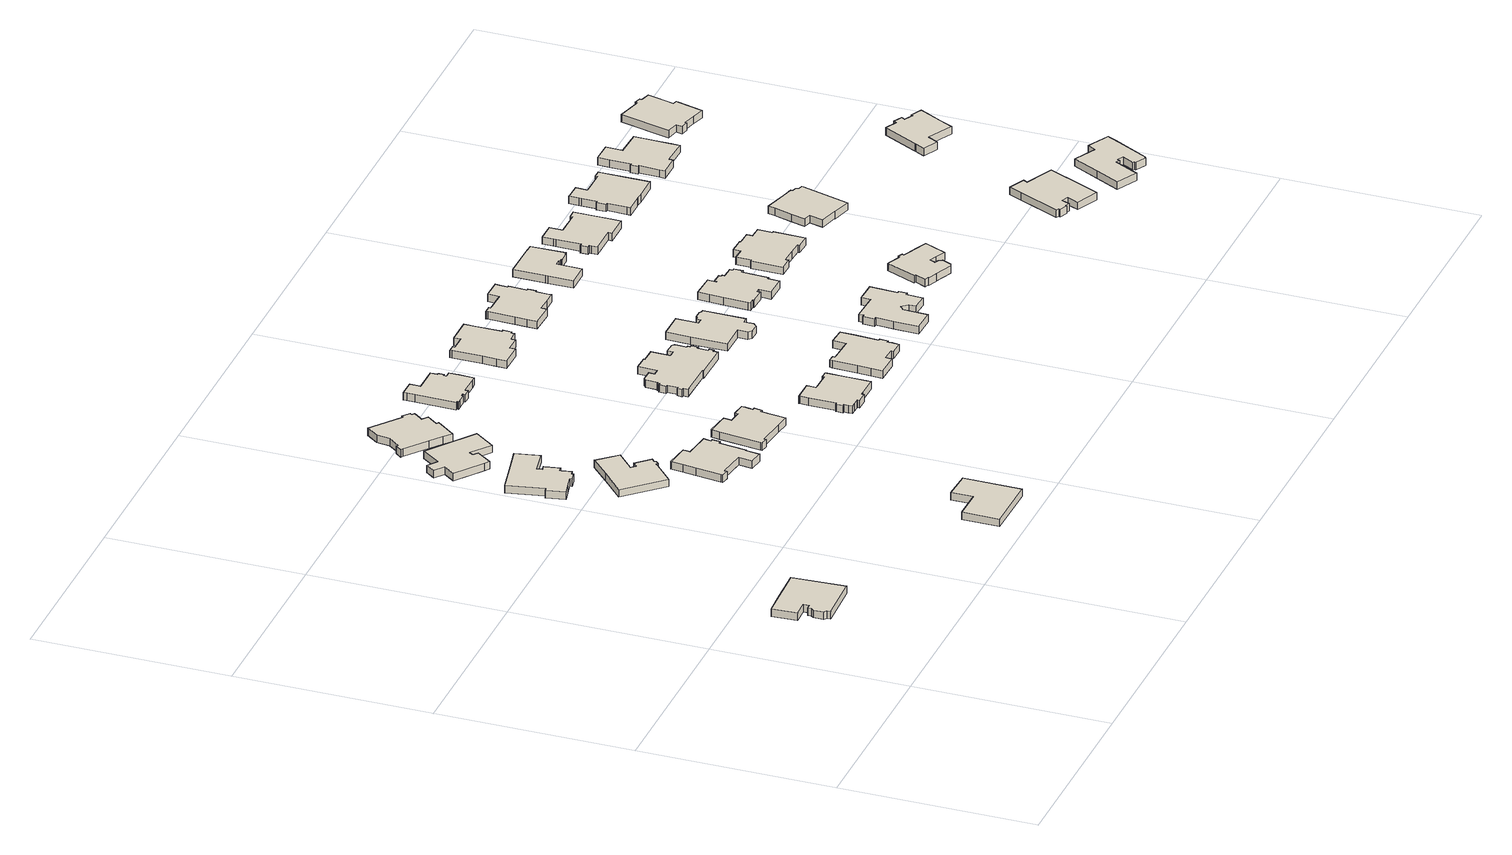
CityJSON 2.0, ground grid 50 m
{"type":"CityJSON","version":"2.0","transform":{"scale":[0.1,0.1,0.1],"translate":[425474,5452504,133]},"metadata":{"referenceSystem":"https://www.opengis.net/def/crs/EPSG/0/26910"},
"CityObjects":{
"building1":{"type":"Building","attributes":{"name":"5134 SAM'S WAY V9T 6C4"},"geometry":[{"type":"Solid","lod":"1","boundaries":[[[[0,1,2,3,4,5,6,7,8,9,10,11,12]],[[11,13,14,12]],[[10,15,13,11]],[[9,16,15,10]],[[8,17,16,9]],[[7,18,17,8]],[[6,19,18,7]],[[5,20,19,6]],[[4,21,20,5]],[[3,22,21,4]],[[2,23,22,3]],[[1,24,23,2]],[[0,25,24,1]],[[12,14,25,0]],[[13,15,16,17,18,19,20,21,22,23,24,25,14]]]]}]},
"building2":{"type":"Building","attributes":{"name":"5827 BROOKWOOD DR V9T 6J5"},"geometry":[{"type":"Solid","lod":"1","boundaries":[[[[26,27,28,29,30,31]],[[30,32,33,31]],[[29,34,32,30]],[[28,35,34,29]],[[27,36,35,28]],[[26,37,36,27]],[[31,33,37,26]],[[32,34,35,36,37,33]]]]}]},
"building3":{"type":"Building","attributes":{"name":"5143 BROUGHTON PL V9T 6L4"},"geometry":[{"type":"Solid","lod":"1","boundaries":[[[[38,39,40,41,42,43,44,45,46,47,48,49,50,51,52,53,54,55]],[[54,56,57,55]],[[53,58,56,54]],[[52,59,58,53]],[[51,60,59,52]],[[50,61,60,51]],[[49,62,61,50]],[[48,63,62,49]],[[47,64,63,48]],[[46,65,64,47]],[[45,66,65,46]],[[44,67,66,45]],[[43,68,67,44]],[[42,69,68,43]],[[41,70,69,42]],[[40,71,70,41]],[[39,72,71,40]],[[38,73,72,39]],[[55,57,73,38]],[[56,58,59,60,61,62,63,64,65,66,67,68,69,70,71,72,73,57]]]]}]},
"building4":{"type":"Building","attributes":{"name":"5139 BROUGHTON PL V9T 6L4"},"geometry":[{"type":"Solid","lod":"1","boundaries":[[[[74,75,76,77,78,79,80,81,82,83,84,85,86]],[[85,87,88,86]],[[84,89,87,85]],[[83,90,89,84]],[[82,91,90,83]],[[81,92,91,82]],[[80,93,92,81]],[[79,94,93,80]],[[78,95,94,79]],[[77,96,95,78]],[[76,97,96,77]],[[75,98,97,76]],[[74,99,98,75]],[[86,88,99,74]],[[87,89,90,91,92,93,94,95,96,97,98,99,88]]]]}]},
"building5":{"type":"Building","attributes":{"name":"5135 BROUGHTON PL V9T 6L4"},"geometry":[{"type":"Solid","lod":"1","boundaries":[[[[100,101,102,103,104,105,106,107,108,109,110,111,112,113,114,115,116,117,118,119,120]],[[119,121,122,120]],[[118,123,121,119]],[[117,124,123,118]],[[116,125,124,117]],[[115,126,125,116]],[[114,127,126,115]],[[113,128,127,114]],[[112,129,128,113]],[[111,130,129,112]],[[110,131,130,111]],[[109,132,131,110]],[[108,133,132,109]],[[107,134,133,108]],[[106,135,134,107]],[[105,136,135,106]],[[104,137,136,105]],[[103,138,137,104]],[[102,139,138,103]],[[101,140,139,102]],[[100,141,140,101]],[[120,122,141,100]],[[121,123,124,125,126,127,128,129,130,131,132,133,134,135,136,137,138,139,140,141,122]]]]}]},
"building6":{"type":"Building","attributes":{"name":"5140 BROUGHTON PL V9T 6L4"},"geometry":[{"type":"Solid","lod":"1","boundaries":[[[[142,143,144,145,146,147,148,149,150,151,152,153,154,155]],[[154,156,157,155]],[[153,158,156,154]],[[152,159,158,153]],[[151,160,159,152]],[[150,161,160,151]],[[149,162,161,150]],[[148,163,162,149]],[[147,164,163,148]],[[146,165,164,147]],[[145,166,165,146]],[[144,167,166,145]],[[143,168,167,144]],[[142,169,168,143]],[[155,157,169,142]],[[156,158,159,160,161,162,163,164,165,166,167,168,169,157]]]]}]},
"building7":{"type":"Building","attributes":{"name":"5136 BROUGHTON PL V9T 6L4"},"geometry":[{"type":"Solid","lod":"1","boundaries":[[[[170,171,172,173,174,175,176,177,178,179,180,181,182,183,184,185,186,187,188,189]],[[188,190,191,189]],[[187,192,190,188]],[[186,193,192,187]],[[185,194,193,186]],[[184,195,194,185]],[[183,196,195,184]],[[182,197,196,183]],[[181,198,197,182]],[[180,199,198,181]],[[179,200,199,180]],[[178,201,200,179]],[[177,202,201,178]],[[176,203,202,177]],[[175,204,203,176]],[[174,205,204,175]],[[173,206,205,174]],[[172,207,206,173]],[[171,208,207,172]],[[170,209,208,171]],[[189,191,209,170]],[[190,192,193,194,195,196,197,198,199,200,201,202,203,204,205,206,207,208,209,191]]]]}]},
"building8":{"type":"Building","attributes":{"name":"5131 BROUGHTON PL V9T 6L4"},"geometry":[{"type":"Solid","lod":"1","boundaries":[[[[210,211,212,213,214,215,216,217,218,219,220,221,222,223,224,225,226,227,228,229]],[[228,230,231,229]],[[227,232,230,228]],[[226,233,232,227]],[[225,234,233,226]],[[224,235,234,225]],[[223,236,235,224]],[[222,237,236,223]],[[221,238,237,222]],[[220,239,238,221]],[[219,240,239,220]],[[218,241,240,219]],[[217,242,241,218]],[[216,243,242,217]],[[215,244,243,216]],[[214,245,244,215]],[[213,246,245,214]],[[212,247,246,213]],[[211,248,247,212]],[[210,249,248,211]],[[229,231,249,210]],[[230,232,233,234,235,236,237,238,239,240,241,242,243,244,245,246,247,248,249,231]]]]}]},
"building9":{"type":"Building","attributes":{"name":"5132 BROUGHTON PL V9T 6L4"},"geometry":[{"type":"Solid","lod":"1","boundaries":[[[[250,251,252,253,254,255,256,257,258,259,260,261,262,263,264,265,266,267,268,269,270,271,272,273,274,275,276,277]],[[276,278,279,277]],[[275,280,278,276]],[[274,281,280,275]],[[273,282,281,274]],[[272,283,282,273]],[[271,284,283,272]],[[270,285,284,271]],[[269,286,285,270]],[[268,287,286,269]],[[267,288,287,268]],[[266,289,288,267]],[[265,290,289,266]],[[264,291,290,265]],[[263,292,291,264]],[[262,293,292,263]],[[261,294,293,262]],[[260,295,294,261]],[[259,296,295,260]],[[258,297,296,259]],[[257,298,297,258]],[[256,299,298,257]],[[255,300,299,256]],[[254,301,300,255]],[[253,302,301,254]],[[252,303,302,253]],[[251,304,303,252]],[[250,305,304,251]],[[277,279,305,250]],[[278,280,281,282,283,284,285,286,287,288,289,290,291,292,293,294,295,296,297,298,299,300,301,302,303,304,305,279]]]]}]},
"building10":{"type":"Building","attributes":{"name":"5822 BROOKWOOD DR V9T 6J5"},"geometry":[{"type":"Solid","lod":"1","boundaries":[[[[306,307,308,309,310,311,312,313,314,315,316,317,318,319,320,321,322,323,324,325,326,327,328,329,330,331,332,333,334]],[[333,335,336,334]],[[332,337,335,333]],[[331,338,337,332]],[[330,339,338,331]],[[329,340,339,330]],[[328,341,340,329]],[[327,342,341,328]],[[326,343,342,327]],[[325,344,343,326]],[[324,345,344,325]],[[323,346,345,324]],[[322,347,346,323]],[[321,348,347,322]],[[320,349,348,321]],[[319,350,349,320]],[[318,351,350,319]],[[317,352,351,318]],[[316,353,352,317]],[[315,354,353,316]],[[314,355,354,315]],[[313,356,355,314]],[[312,357,356,313]],[[311,358,357,312]],[[310,359,358,311]],[[309,360,359,310]],[[308,361,360,309]],[[307,362,361,308]],[[306,363,362,307]],[[334,336,363,306]],[[335,337,338,339,340,341,342,343,344,345,346,347,348,349,350,351,352,353,354,355,356,357,358,359,360,361,362,363,336]]]]}]},
"building11":{"type":"Building","geometry":[{"type":"Solid","lod":"1","boundaries":[[[[364,365,366,367,368,369,370,371,372,373,374,375,376,377,378,379,380,381,382,383,384,385,386,387,388,389,390,391,392,393,394,395,396,397,398,399,400,401]],[[400,402,403,401]],[[399,404,402,400]],[[398,405,404,399]],[[397,406,405,398]],[[396,407,406,397]],[[395,408,407,396]],[[394,409,408,395]],[[393,410,409,394]],[[392,411,410,393]],[[391,412,411,392]],[[390,413,412,391]],[[389,414,413,390]],[[388,415,414,389]],[[387,416,415,388]],[[386,417,416,387]],[[385,418,417,386]],[[384,419,418,385]],[[383,420,419,384]],[[382,421,420,383]],[[381,422,421,382]],[[380,423,422,381]],[[379,424,423,380]],[[378,425,424,379]],[[377,426,425,378]],[[376,427,426,377]],[[375,428,427,376]],[[374,429,428,375]],[[373,430,429,374]],[[372,431,430,373]],[[371,432,431,372]],[[370,433,432,371]],[[369,434,433,370]],[[368,435,434,369]],[[367,436,435,368]],[[366,437,436,367]],[[365,438,437,366]],[[364,439,438,365]],[[401,403,439,364]],[[402,404,405,406,407,408,409,410,411,412,413,414,415,416,417,418,419,420,421,422,423,424,425,426,427,428,429,430,431,432,433,434,435,436,437,438,439,403]]]]}]},
"building12":{"type":"Building","attributes":{"name":"5128 BROUGHTON PL V9T 6L4"},"geometry":[{"type":"Solid","lod":"1","boundaries":[[[[440,441,442,443,444,445,446,447,448,449,450,451,452,453,454,455,456,457,458,459]],[[458,460,461,459]],[[457,462,460,458]],[[456,463,462,457]],[[455,464,463,456]],[[454,465,464,455]],[[453,466,465,454]],[[452,467,466,453]],[[451,468,467,452]],[[450,469,468,451]],[[449,470,469,450]],[[448,471,470,449]],[[447,472,471,448]],[[446,473,472,447]],[[445,474,473,446]],[[444,475,474,445]],[[443,476,475,444]],[[442,477,476,443]],[[441,478,477,442]],[[440,479,478,441]],[[459,461,479,440]],[[460,462,463,464,465,466,467,468,469,470,471,472,473,474,475,476,477,478,479,461]]]]}]},
"building13":{"type":"Building","attributes":{"name":"5818 BROOKWOOD DR V9T 6J5"},"geometry":[{"type":"Solid","lod":"1","boundaries":[[[[480,481,482,483,484,485,486,487,488,489,490,491,492,493,494,495,496,497,498,499,500]],[[499,501,502,500]],[[498,503,501,499]],[[497,504,503,498]],[[496,505,504,497]],[[495,506,505,496]],[[494,507,506,495]],[[493,508,507,494]],[[492,509,508,493]],[[491,510,509,492]],[[490,511,510,491]],[[489,512,511,490]],[[488,513,512,489]],[[487,514,513,488]],[[486,515,514,487]],[[485,516,515,486]],[[484,517,516,485]],[[483,518,517,484]],[[482,519,518,483]],[[481,520,519,482]],[[480,521,520,481]],[[500,502,521,480]],[[501,503,504,505,506,507,508,509,510,511,512,513,514,515,516,517,518,519,520,521,502]]]]}]},
"building14":{"type":"Building","attributes":{"name":"5123 BROUGHTON PL V9T 6L4"},"geometry":[{"type":"Solid","lod":"1","boundaries":[[[[522,523,524,525,526,527,528,529,530,531,532,533,534,535,536,537,538,539,540]],[[539,541,542,540]],[[538,543,541,539]],[[537,544,543,538]],[[536,545,544,537]],[[535,546,545,536]],[[534,547,546,535]],[[533,548,547,534]],[[532,549,548,533]],[[531,550,549,532]],[[530,551,550,531]],[[529,552,551,530]],[[528,553,552,529]],[[527,554,553,528]],[[526,555,554,527]],[[525,556,555,526]],[[524,557,556,525]],[[523,558,557,524]],[[522,559,558,523]],[[540,542,559,522]],[[541,543,544,545,546,547,548,549,550,551,552,553,554,555,556,557,558,559,542]]]]}]},
"building15":{"type":"Building","attributes":{"name":"5124 BROUGHTON PL V9T 6L4"},"geometry":[{"type":"Solid","lod":"1","boundaries":[[[[560,561,562,563,564,565,566,567,568,569,570,571,572,573,574,575,576,577,578,579,580]],[[579,581,582,580]],[[578,583,581,579]],[[577,584,583,578]],[[576,585,584,577]],[[575,586,585,576]],[[574,587,586,575]],[[573,588,587,574]],[[572,589,588,573]],[[571,590,589,572]],[[570,591,590,571]],[[569,592,591,570]],[[568,593,592,569]],[[567,594,593,568]],[[566,595,594,567]],[[565,596,595,566]],[[564,597,596,565]],[[563,598,597,564]],[[562,599,598,563]],[[561,600,599,562]],[[560,601,600,561]],[[580,582,601,560]],[[581,583,584,585,586,587,588,589,590,591,592,593,594,595,596,597,598,599,600,601,582]]]]}]},
"building16":{"type":"Building","attributes":{"name":"5814 BROOKWOOD DR V9T 6J5"},"geometry":[{"type":"Solid","lod":"1","boundaries":[[[[602,603,604,605,606,607,608,609,610,611,612,613,614,615,616,617,618,619,620,621,622]],[[621,623,624,622]],[[620,625,623,621]],[[619,626,625,620]],[[618,627,626,619]],[[617,628,627,618]],[[616,629,628,617]],[[615,630,629,616]],[[614,631,630,615]],[[613,632,631,614]],[[612,633,632,613]],[[611,634,633,612]],[[610,635,634,611]],[[609,636,635,610]],[[608,637,636,609]],[[607,638,637,608]],[[606,639,638,607]],[[605,640,639,606]],[[604,641,640,605]],[[603,642,641,604]],[[602,643,642,603]],[[622,624,643,602]],[[623,625,626,627,628,629,630,631,632,633,634,635,636,637,638,639,640,641,642,643,624]]]]}]},
"building17":{"type":"Building","attributes":{"name":"5119 BROUGHTON PL V9T 6L4"},"geometry":[{"type":"Solid","lod":"1","boundaries":[[[[644,645,646,647,648,649,650,651,652,653,654,655,656,657,658,659,660,661,662,663,664,665,666,667,668,669,670]],[[669,671,672,670]],[[668,673,671,669]],[[667,674,673,668]],[[666,675,674,667]],[[665,676,675,666]],[[664,677,676,665]],[[663,678,677,664]],[[662,679,678,663]],[[661,680,679,662]],[[660,681,680,661]],[[659,682,681,660]],[[658,683,682,659]],[[657,684,683,658]],[[656,685,684,657]],[[655,686,685,656]],[[654,687,686,655]],[[653,688,687,654]],[[652,689,688,653]],[[651,690,689,652]],[[650,691,690,651]],[[649,692,691,650]],[[648,693,692,649]],[[647,694,693,648]],[[646,695,694,647]],[[645,696,695,646]],[[644,697,696,645]],[[670,672,697,644]],[[671,673,674,675,676,677,678,679,680,681,682,683,684,685,686,687,688,689,690,691,692,693,694,695,696,697,672]]]]}]},
"building18":{"type":"Building","attributes":{"name":"5120 BROUGHTON PL V9T 6L4"},"geometry":[{"type":"Solid","lod":"1","boundaries":[[[[698,699,700,701,702,703,704,705,706,707,708,709,710,711,712]],[[711,713,714,712]],[[710,715,713,711]],[[709,716,715,710]],[[708,717,716,709]],[[707,718,717,708]],[[706,719,718,707]],[[705,720,719,706]],[[704,721,720,705]],[[703,722,721,704]],[[702,723,722,703]],[[701,724,723,702]],[[700,725,724,701]],[[699,726,725,700]],[[698,727,726,699]],[[712,714,727,698]],[[713,715,716,717,718,719,720,721,722,723,724,725,726,727,714]]]]}]},
"building19":{"type":"Building","attributes":{"name":"4948 FAIRBROOK CRES V9T 6K7"},"geometry":[{"type":"Solid","lod":"1","boundaries":[[[[728,729,730,731,732,733,734,735,736,737,738,739,740,741,742,743,744,745,746,747,748,749,750,751]],[[750,752,753,751]],[[749,754,752,750]],[[748,755,754,749]],[[747,756,755,748]],[[746,757,756,747]],[[745,758,757,746]],[[744,759,758,745]],[[743,760,759,744]],[[742,761,760,743]],[[741,762,761,742]],[[740,763,762,741]],[[739,764,763,740]],[[738,765,764,739]],[[737,766,765,738]],[[736,767,766,737]],[[735,768,767,736]],[[734,769,768,735]],[[733,770,769,734]],[[732,771,770,733]],[[731,772,771,732]],[[730,773,772,731]],[[729,774,773,730]],[[728,775,774,729]],[[751,753,775,728]],[[752,754,755,756,757,758,759,760,761,762,763,764,765,766,767,768,769,770,771,772,773,774,775,753]]]]}]},
"building20":{"type":"Building","geometry":[{"type":"Solid","lod":"1","boundaries":[[[[776,777,778,779,780,781,782,783,784,785,786,787,788,789,790,791,792,793,794]],[[793,795,796,794]],[[792,797,795,793]],[[791,798,797,792]],[[790,799,798,791]],[[789,800,799,790]],[[788,801,800,789]],[[787,802,801,788]],[[786,803,802,787]],[[785,804,803,786]],[[784,805,804,785]],[[783,806,805,784]],[[782,807,806,783]],[[781,808,807,782]],[[780,809,808,781]],[[779,810,809,780]],[[778,811,810,779]],[[777,812,811,778]],[[776,813,812,777]],[[794,796,813,776]],[[795,797,798,799,800,801,802,803,804,805,806,807,808,809,810,811,812,813,796]]]]}]},
"building21":{"type":"Building","attributes":{"name":"5116 BROUGHTON PL V9T 6L4"},"geometry":[{"type":"Solid","lod":"1","boundaries":[[[[814,815,816,817,818,819,820,821,822,823,824,825,826,827,828,829,830,831,832,833,834]],[[833,835,836,834]],[[832,837,835,833]],[[831,838,837,832]],[[830,839,838,831]],[[829,840,839,830]],[[828,841,840,829]],[[827,842,841,828]],[[826,843,842,827]],[[825,844,843,826]],[[824,845,844,825]],[[823,846,845,824]],[[822,847,846,823]],[[821,848,847,822]],[[820,849,848,821]],[[819,850,849,820]],[[818,851,850,819]],[[817,852,851,818]],[[816,853,852,817]],[[815,854,853,816]],[[814,855,854,815]],[[834,836,855,814]],[[835,837,838,839,840,841,842,843,844,845,846,847,848,849,850,851,852,853,854,855,836]]]]}]},
"building22":{"type":"Building","attributes":{"name":"5109 BROUGHTON PL V9T 6L4"},"geometry":[{"type":"Solid","lod":"1","boundaries":[[[[856,857,858,859,860,861,862,863,864,865,866,867,868,869,870,871,872]],[[871,873,874,872]],[[870,875,873,871]],[[869,876,875,870]],[[868,877,876,869]],[[867,878,877,868]],[[866,879,878,867]],[[865,880,879,866]],[[864,881,880,865]],[[863,882,881,864]],[[862,883,882,863]],[[861,884,883,862]],[[860,885,884,861]],[[859,886,885,860]],[[858,887,886,859]],[[857,888,887,858]],[[856,889,888,857]],[[872,874,889,856]],[[873,875,876,877,878,879,880,881,882,883,884,885,886,887,888,889,874]]]]}]},
"building23":{"type":"Building","attributes":{"name":"5806 BROOKWOOD DR V9T 6J5"},"geometry":[{"type":"Solid","lod":"1","boundaries":[[[[890,891,892,893,894,895,896,897,898,899,900,901,902,903,904,905]],[[904,906,907,905]],[[903,908,906,904]],[[902,909,908,903]],[[901,910,909,902]],[[900,911,910,901]],[[899,912,911,900]],[[898,913,912,899]],[[897,914,913,898]],[[896,915,914,897]],[[895,916,915,896]],[[894,917,916,895]],[[893,918,917,894]],[[892,919,918,893]],[[891,920,919,892]],[[890,921,920,891]],[[905,907,921,890]],[[906,908,909,910,911,912,913,914,915,916,917,918,919,920,921,907]]]]}]},
"building24":{"type":"Building","attributes":{"name":"5112 BROUGHTON PL V9T 6L4"},"geometry":[{"type":"Solid","lod":"1","boundaries":[[[[922,923,924,925,926,927,928,929,930,931,932,933,934,935,936,937,938,939,940,941,942,943]],[[942,944,945,943]],[[941,946,944,942]],[[940,947,946,941]],[[939,948,947,940]],[[938,949,948,939]],[[937,950,949,938]],[[936,951,950,937]],[[935,952,951,936]],[[934,953,952,935]],[[933,954,953,934]],[[932,955,954,933]],[[931,956,955,932]],[[930,957,956,931]],[[929,958,957,930]],[[928,959,958,929]],[[927,960,959,928]],[[926,961,960,927]],[[925,962,961,926]],[[924,963,962,925]],[[923,964,963,924]],[[922,965,964,923]],[[943,945,965,922]],[[944,946,947,948,949,950,951,952,953,954,955,956,957,958,959,960,961,962,963,964,965,945]]]]}]},
"building25":{"type":"Building","attributes":{"name":"5802 BROOKWOOD DR V9T 6J5"},"geometry":[{"type":"Solid","lod":"1","boundaries":[[[[966,967,968,969,970,971,972,973,974,975,976,977,978,979,980,981,982,983]],[[982,984,985,983]],[[981,986,984,982]],[[980,987,986,981]],[[979,988,987,980]],[[978,989,988,979]],[[977,990,989,978]],[[976,991,990,977]],[[975,992,991,976]],[[974,993,992,975]],[[973,994,993,974]],[[972,995,994,973]],[[971,996,995,972]],[[970,997,996,971]],[[969,998,997,970]],[[968,999,998,969]],[[967,1000,999,968]],[[966,1001,1000,967]],[[983,985,1001,966]],[[984,986,987,988,989,990,991,992,993,994,995,996,997,998,999,1000,1001,985]]]]}]},
"building26":{"type":"Building","attributes":{"name":"5108 BROUGHTON PL V9T 6L4"},"geometry":[{"type":"Solid","lod":"1","boundaries":[[[[1002,1003,1004,1005,1006,1007,1008,1009,1010,1011,1012,1013,1014,1015,1016,1017,1018]],[[1017,1019,1020,1018]],[[1016,1021,1019,1017]],[[1015,1022,1021,1016]],[[1014,1023,1022,1015]],[[1013,1024,1023,1014]],[[1012,1025,1024,1013]],[[1011,1026,1025,1012]],[[1010,1027,1026,1011]],[[1009,1028,1027,1010]],[[1008,1029,1028,1009]],[[1007,1030,1029,1008]],[[1006,1031,1030,1007]],[[1005,1032,1031,1006]],[[1004,1033,1032,1005]],[[1003,1034,1033,1004]],[[1002,1035,1034,1003]],[[1018,1020,1035,1002]],[[1019,1021,1022,1023,1024,1025,1026,1027,1028,1029,1030,1031,1032,1033,1034,1035,1020]]]]}]},
"building27":{"type":"Building","attributes":{"name":"5079 BULLRUSH PL V9T 6K7"},"geometry":[{"type":"Solid","lod":"1","boundaries":[[[[1036,1037,1038,1039,1040,1041,1042,1043,1044,1045,1046,1047,1048,1049,1050,1051,1052,1053,1054]],[[1053,1055,1056,1054]],[[1052,1057,1055,1053]],[[1051,1058,1057,1052]],[[1050,1059,1058,1051]],[[1049,1060,1059,1050]],[[1048,1061,1060,1049]],[[1047,1062,1061,1048]],[[1046,1063,1062,1047]],[[1045,1064,1063,1046]],[[1044,1065,1064,1045]],[[1043,1066,1065,1044]],[[1042,1067,1066,1043]],[[1041,1068,1067,1042]],[[1040,1069,1068,1041]],[[1039,1070,1069,1040]],[[1038,1071,1070,1039]],[[1037,1072,1071,1038]],[[1036,1073,1072,1037]],[[1054,1056,1073,1036]],[[1055,1057,1058,1059,1060,1061,1062,1063,1064,1065,1066,1067,1068,1069,1070,1071,1072,1073,1056]]]]}]},
"building28":{"type":"Building","attributes":{"name":"5104 BROUGHTON PL V9T 6L4"},"geometry":[{"type":"Solid","lod":"1","boundaries":[[[[1074,1075,1076,1077,1078,1079,1080,1081,1082,1083,1084,1085,1086,1087,1088,1089,1090]],[[1089,1091,1092,1090]],[[1088,1093,1091,1089]],[[1087,1094,1093,1088]],[[1086,1095,1094,1087]],[[1085,1096,1095,1086]],[[1084,1097,1096,1085]],[[1083,1098,1097,1084]],[[1082,1099,1098,1083]],[[1081,1100,1099,1082]],[[1080,1101,1100,1081]],[[1079,1102,1101,1080]],[[1078,1103,1102,1079]],[[1077,1104,1103,1078]],[[1076,1105,1104,1077]],[[1075,1106,1105,1076]],[[1074,1107,1106,1075]],[[1090,1092,1107,1074]],[[1091,1093,1094,1095,1096,1097,1098,1099,1100,1101,1102,1103,1104,1105,1106,1107,1092]]]]}]}
},
"vertices":[
[11,284,115],[8,349,115],[73,352,115],[161,356,115],[168,220,115],[44,214,115],[44,224,115],[37,229,115],[36,255,115],[42,262,115],[42,271,115],[54,271,115],[53,286,115],[54,271,135],[53,286,135],[42,271,135],[42,262,135],[36,255,135],[37,229,135],[44,224,135],[44,214,135],[168,220,135],[161,356,135],[73,352,135],[8,349,135],[11,284,135],
[771,153,90],[770,6,90],[621,6,90],[621,101,90],[698,100,90],[698,156,90],[698,100,110],[698,156,110],[621,101,110],[621,6,110],[770,6,110],[771,153,110],
[420,1161,59],[507,1179,59],[568,1192,59],[581,1129,59],[519,1117,59],[522,1104,59],[534,1107,59],[542,1066,59],[530,1064,59],[536,1036,59],[524,1033,59],[525,1028,59],[503,1024,59],[502,1029,59],[470,1022,59],[441,1016,59],[431,1064,59],[440,1066,59],[431,1064,79],[440,1066,79],[441,1016,79],[470,1022,79],[502,1029,79],[503,1024,79],[525,1028,79],[524,1033,79],[536,1036,79],[530,1064,79],[542,1066,79],[534,1107,79],[522,1104,79],[519,1117,79],[581,1129,79],[568,1192,79],[507,1179,79],[420,1161,79],
[599,1004,61],[643,956,61],[597,914,61],[607,903,61],[618,913,61],[650,879,61],[641,871,61],[644,867,61],[635,859,61],[632,862,61],[576,811,61],[490,904,61],[550,958,61],[490,904,81],[550,958,81],[576,811,81],[632,862,81],[635,859,81],[644,867,81],[641,871,81],[650,879,81],[618,913,81],[607,903,81],[597,914,81],[643,956,81],[599,1004,81],
[657,696,61],[637,699,61],[638,705,61],[646,770,61],[651,804,61],[654,834,61],[715,826,61],[713,808,61],[746,804,61],[780,799,61],[778,787,61],[777,779,61],[783,779,61],[781,758,61],[774,758,61],[765,688,61],[763,688,61],[758,652,61],[722,657,61],[727,693,61],[658,702,61],[727,693,81],[658,702,81],[722,657,81],[758,652,81],[763,688,81],[765,688,81],[774,758,81],[781,758,81],[783,779,81],[777,779,81],[778,787,81],[780,799,81],[746,804,81],[713,808,81],[715,826,81],[654,834,81],[651,804,81],[646,770,81],[638,705,81],[637,699,81],[657,696,81],
[637,1309,51],[598,1257,51],[548,1294,51],[542,1285,51],[554,1275,51],[526,1237,51],[513,1246,51],[445,1297,51],[466,1326,51],[442,1344,51],[459,1368,51],[484,1350,51],[518,1397,51],[583,1349,51],[518,1397,71],[583,1349,71],[484,1350,71],[459,1368,71],[442,1344,71],[466,1326,71],[445,1297,71],[513,1246,71],[526,1237,71],[554,1275,71],[542,1285,71],[548,1294,71],[598,1257,71],[637,1309,71],
[573,1405,46],[518,1449,46],[513,1453,46],[526,1469,46],[531,1465,46],[554,1495,46],[558,1529,46],[582,1559,46],[606,1540,46],[658,1499,46],[662,1504,46],[679,1490,46],[675,1485,46],[682,1480,46],[663,1456,46],[678,1445,46],[656,1417,46],[662,1413,46],[624,1364,46],[604,1381,46],[624,1364,66],[604,1381,66],[662,1413,66],[656,1417,66],[678,1445,66],[663,1456,66],[682,1480,66],[675,1485,66],[679,1490,66],[662,1504,66],[658,1499,66],[606,1540,66],[582,1559,66],[558,1529,66],[554,1495,66],[531,1465,66],[526,1469,66],[513,1453,66],[518,1449,66],[573,1405,66],
[837,670,55],[836,665,55],[818,668,55],[818,673,55],[832,779,55],[835,800,55],[895,792,55],[893,771,55],[916,768,55],[925,767,55],[926,776,55],[961,771,55],[960,762,55],[958,753,55],[957,742,55],[963,741,55],[960,720,55],[954,721,55],[946,656,55],[910,661,55],[946,656,75],[910,661,75],[954,721,75],[960,720,75],[963,741,75],[957,742,75],[958,753,75],[960,762,75],[961,771,75],[926,776,75],[925,767,75],[916,768,75],[893,771,75],[895,792,75],[835,800,75],[832,779,75],[818,673,75],[818,668,75],[836,665,75],[837,670,75],
[871,1470,46],[886,1470,46],[886,1445,46],[885,1406,46],[870,1406,46],[824,1406,46],[824,1399,46],[823,1399,46],[804,1399,46],[804,1406,46],[798,1406,46],[798,1402,46],[773,1402,46],[768,1402,46],[768,1406,46],[763,1407,46],[764,1510,46],[764,1530,46],[764,1538,46],[806,1538,46],[806,1513,46],[806,1510,46],[871,1510,46],[871,1492,46],[875,1492,46],[875,1490,46],[875,1477,46],[871,1477,46],[875,1477,66],[871,1477,66],[875,1490,66],[875,1492,66],[871,1492,66],[871,1510,66],[806,1510,66],[806,1513,66],[806,1538,66],[764,1538,66],[764,1530,66],[764,1510,66],[763,1407,66],[768,1406,66],[768,1402,66],[773,1402,66],[798,1402,66],[798,1406,66],[804,1406,66],[804,1399,66],[823,1399,66],[824,1399,66],[824,1406,66],[870,1406,66],[885,1406,66],[886,1445,66],[886,1470,66],[871,1470,66],
[1048,659,57],[1048,661,57],[1100,661,57],[1100,637,57],[1151,636,57],[1151,641,57],[1155,641,57],[1170,641,57],[1170,636,57],[1170,587,57],[1169,539,57],[1169,527,57],[1169,526,57],[1113,527,57],[1112,527,57],[1107,527,57],[1107,521,57],[1078,521,57],[1078,527,57],[1073,527,57],[1058,527,57],[1047,527,57],[1047,539,57],[1047,549,57],[1042,549,57],[1042,567,57],[1042,568,57],[1047,568,57],[1047,637,57],[1047,568,77],[1047,637,77],[1042,568,77],[1042,567,77],[1042,549,77],[1047,549,77],[1047,539,77],[1047,527,77],[1058,527,77],[1073,527,77],[1078,527,77],[1078,521,77],[1107,521,77],[1107,527,77],[1112,527,77],[1113,527,77],[1169,526,77],[1169,527,77],[1169,539,77],[1170,587,77],[1170,636,77],[1170,641,77],[1155,641,77],[1151,641,77],[1151,636,77],[1100,637,77],[1100,661,77],[1048,661,77],[1048,659,77],
[1134,1011,49],[1151,1011,49],[1151,1026,49],[1179,1025,49],[1185,1019,49],[1184,989,49],[1189,989,49],[1188,982,49],[1194,982,49],[1193,964,49],[1188,964,49],[1187,937,49],[1193,937,49],[1192,924,49],[1187,924,49],[1187,912,49],[1094,914,49],[1094,917,49],[1001,919,49],[1001,931,49],[996,931,49],[997,944,49],[1002,944,49],[1002,971,49],[997,971,49],[998,990,49],[1003,990,49],[1003,996,49],[1007,996,49],[1008,1026,49],[1014,1032,49],[1042,1031,49],[1041,1016,49],[1058,1016,49],[1059,1065,49],[1098,1064,49],[1098,1061,49],[1135,1060,49],[1098,1061,69],[1135,1060,69],[1098,1064,69],[1059,1065,69],[1058,1016,69],[1041,1016,69],[1042,1031,69],[1014,1032,69],[1008,1026,69],[1007,996,69],[1003,996,69],[1003,990,69],[998,990,69],[997,971,69],[1002,971,69],[1002,944,69],[997,944,69],[996,931,69],[1001,931,69],[1001,919,69],[1094,917,69],[1094,914,69],[1187,912,69],[1187,924,69],[1192,924,69],[1193,937,69],[1187,937,69],[1188,964,69],[1193,964,69],[1194,982,69],[1188,982,69],[1189,989,69],[1184,989,69],[1185,1019,69],[1179,1025,69],[1151,1026,69],[1151,1011,69],[1134,1011,69],
[983,1503,47],[1002,1503,47],[1002,1497,47],[1040,1497,47],[1040,1514,47],[1108,1514,47],[1108,1484,47],[1108,1419,47],[1113,1419,47],[1113,1397,47],[1108,1397,47],[1107,1387,47],[1081,1387,47],[1081,1376,47],[1042,1376,47],[1042,1361,47],[982,1362,47],[983,1388,47],[983,1423,47],[983,1497,47],[983,1423,67],[983,1497,67],[983,1388,67],[982,1362,67],[1042,1361,67],[1042,1376,67],[1081,1376,67],[1081,1387,67],[1107,1387,67],[1108,1397,67],[1113,1397,67],[1113,1419,67],[1108,1419,67],[1108,1484,67],[1108,1514,67],[1040,1514,67],[1040,1497,67],[1002,1497,67],[1002,1503,67],[983,1503,67],
[1240,587,49],[1242,650,49],[1243,656,49],[1260,655,49],[1260,649,49],[1327,646,49],[1329,680,49],[1372,678,49],[1371,644,49],[1368,580,49],[1373,580,49],[1372,559,49],[1367,559,49],[1367,547,49],[1366,529,49],[1331,530,49],[1331,536,49],[1298,537,49],[1297,521,49],[1237,523,49],[1238,552,49],[1237,523,69],[1238,552,69],[1297,521,69],[1298,537,69],[1331,536,69],[1331,530,69],[1366,529,69],[1367,547,69],[1367,559,69],[1372,559,69],[1373,580,69],[1368,580,69],[1371,644,69],[1372,678,69],[1329,680,69],[1327,646,69],[1260,649,69],[1260,655,69],[1243,656,69],[1242,650,69],[1240,587,69],
[1253,913,35],[1253,1006,35],[1254,1067,35],[1321,1067,35],[1321,1010,35],[1336,1010,35],[1336,1021,35],[1342,1021,35],[1346,1025,35],[1367,1025,35],[1372,1021,35],[1378,1021,35],[1377,912,35],[1362,912,35],[1362,888,35],[1352,879,35],[1328,879,35],[1320,888,35],[1320,913,35],[1320,888,55],[1320,913,55],[1328,879,55],[1352,879,55],[1362,888,55],[1362,912,55],[1377,912,55],[1378,1021,55],[1372,1021,55],[1367,1025,55],[1346,1025,55],[1342,1021,55],[1336,1021,55],[1336,1010,55],[1321,1010,55],[1321,1067,55],[1254,1067,55],[1253,1006,55],[1253,913,55],
[1311,1430,47],[1311,1409,47],[1307,1409,47],[1306,1381,47],[1306,1369,47],[1272,1369,47],[1240,1370,47],[1240,1356,47],[1178,1358,47],[1179,1384,47],[1180,1414,47],[1181,1481,47],[1181,1486,47],[1200,1486,47],[1200,1481,47],[1256,1480,47],[1257,1510,47],[1306,1509,47],[1305,1478,47],[1309,1478,47],[1307,1430,47],[1309,1478,67],[1307,1430,67],[1305,1478,67],[1306,1509,67],[1257,1510,67],[1256,1480,67],[1200,1481,67],[1200,1486,67],[1181,1486,67],[1181,1481,67],[1180,1414,67],[1179,1384,67],[1178,1358,67],[1240,1356,67],[1240,1370,67],[1272,1369,67],[1306,1369,67],[1306,1381,67],[1307,1409,67],[1311,1409,67],[1311,1430,67],
[1585,550,50],[1543,552,50],[1543,570,50],[1529,585,50],[1519,576,50],[1516,512,50],[1456,514,50],[1459,578,50],[1461,622,50],[1454,622,50],[1456,652,50],[1462,652,50],[1462,665,50],[1535,662,50],[1536,686,50],[1591,684,50],[1590,660,50],[1588,614,50],[1594,614,50],[1593,592,50],[1587,593,50],[1593,592,70],[1587,593,70],[1594,614,70],[1588,614,70],[1590,660,70],[1591,684,70],[1536,686,70],[1535,662,70],[1462,665,70],[1462,652,70],[1456,652,70],[1454,622,70],[1461,622,70],[1459,578,70],[1456,514,70],[1516,512,70],[1519,576,70],[1529,585,70],[1543,570,70],[1543,552,70],[1585,550,70],
[1511,934,31],[1510,925,31],[1470,927,31],[1470,930,31],[1454,930,31],[1454,937,31],[1457,999,31],[1458,1034,31],[1460,1063,31],[1521,1061,31],[1520,1038,31],[1521,1038,31],[1521,1044,31],[1549,1043,31],[1549,1037,31],[1554,1037,31],[1553,1030,31],[1584,1029,31],[1584,1021,31],[1590,1021,31],[1589,998,31],[1583,999,31],[1580,931,31],[1575,932,31],[1574,901,31],[1519,903,31],[1521,934,31],[1519,903,51],[1521,934,51],[1574,901,51],[1575,932,51],[1580,931,51],[1583,999,51],[1589,998,51],[1590,1021,51],[1584,1021,51],[1584,1029,51],[1553,1030,51],[1554,1037,51],[1549,1037,51],[1549,1043,51],[1521,1044,51],[1521,1038,51],[1520,1038,51],[1521,1061,51],[1460,1063,51],[1458,1034,51],[1457,999,51],[1454,937,51],[1454,930,51],[1470,930,51],[1470,927,51],[1510,925,51],[1511,934,51],
[1515,1498,37],[1516,1410,37],[1510,1410,37],[1510,1407,37],[1482,1407,37],[1482,1410,37],[1475,1410,37],[1475,1413,37],[1460,1413,37],[1459,1349,37],[1400,1349,37],[1400,1413,37],[1400,1419,37],[1401,1500,37],[1487,1500,37],[1401,1500,57],[1487,1500,57],[1400,1419,57],[1400,1413,57],[1400,1349,57],[1459,1349,57],[1460,1413,57],[1475,1413,57],[1475,1410,57],[1482,1410,57],[1482,1407,57],[1510,1407,57],[1510,1410,57],[1516,1410,57],[1515,1498,57],
[1744,666,50],[1746,671,50],[1758,665,50],[1756,661,50],[1768,655,50],[1796,643,50],[1824,631,50],[1800,575,50],[1772,587,50],[1755,594,50],[1749,581,50],[1760,576,50],[1764,567,50],[1754,544,50],[1746,541,50],[1699,561,50],[1698,559,50],[1676,569,50],[1677,571,50],[1667,575,50],[1679,603,50],[1674,605,50],[1707,682,50],[1712,680,50],[1707,682,70],[1712,680,70],[1674,605,70],[1679,603,70],[1667,575,70],[1677,571,70],[1676,569,70],[1698,559,70],[1699,561,70],[1746,541,70],[1754,544,70],[1764,567,70],[1760,576,70],[1749,581,70],[1755,594,70],[1772,587,70],[1800,575,70],[1824,631,70],[1796,643,70],[1768,655,70],[1756,661,70],[1758,665,70],[1746,671,70],[1744,666,70],
[1713,1049,31],[1749,1048,31],[1749,1033,31],[1780,1032,31],[1779,994,31],[1783,994,31],[1782,913,31],[1745,914,31],[1745,920,31],[1710,921,31],[1672,922,31],[1672,915,31],[1636,916,31],[1637,997,31],[1642,997,31],[1642,1035,31],[1673,1034,31],[1673,1053,31],[1713,1052,31],[1673,1053,51],[1713,1052,51],[1673,1034,51],[1642,1035,51],[1642,997,51],[1637,997,51],[1636,916,51],[1672,915,51],[1672,922,51],[1710,921,51],[1745,920,51],[1745,914,51],[1782,913,51],[1783,994,51],[1779,994,51],[1780,1032,51],[1749,1033,51],[1749,1048,51],[1713,1049,51],
[1715,1413,27],[1715,1371,27],[1714,1346,27],[1653,1346,27],[1653,1356,27],[1581,1356,27],[1581,1371,27],[1581,1377,27],[1575,1377,27],[1575,1396,27],[1581,1396,27],[1582,1460,27],[1582,1466,27],[1582,1493,27],[1628,1493,27],[1628,1466,27],[1628,1459,27],[1693,1459,27],[1693,1465,27],[1715,1465,27],[1715,1459,27],[1715,1465,47],[1715,1459,47],[1693,1465,47],[1693,1459,47],[1628,1459,47],[1628,1466,47],[1628,1493,47],[1582,1493,47],[1582,1466,47],[1582,1460,47],[1581,1396,47],[1575,1396,47],[1575,1377,47],[1581,1377,47],[1581,1371,47],[1581,1356,47],[1653,1356,47],[1653,1346,47],[1714,1346,47],[1715,1371,47],[1715,1413,47],
[1881,1027,34],[1885,1044,34],[1947,1027,34],[1973,1020,34],[1972,1016,34],[1984,1012,34],[1987,1005,34],[1992,1004,34],[1998,1002,34],[1997,997,34],[1963,876,34],[1915,889,34],[1916,890,34],[1869,903,34],[1878,939,34],[1858,944,34],[1868,979,34],[1858,944,54],[1868,979,54],[1878,939,54],[1869,903,54],[1916,890,54],[1915,889,54],[1963,876,54],[1997,997,54],[1998,1002,54],[1992,1004,54],[1987,1005,54],[1984,1012,54],[1972,1016,54],[1973,1020,54],[1947,1027,54],[1885,1044,54],[1881,1027,54],
[2043,388,68],[2091,493,68],[2106,526,68],[2147,507,68],[2142,496,68],[2214,463,68],[2179,384,68],[2153,327,68],[2095,353,68],[2108,383,68],[2091,391,68],[2082,370,68],[2071,375,68],[2069,371,68],[2049,380,68],[2051,384,68],[2049,380,88],[2051,384,88],[2069,371,88],[2071,375,88],[2082,370,88],[2091,391,88],[2108,383,88],[2095,353,88],[2153,327,88],[2179,384,88],[2214,463,88],[2142,496,88],[2147,507,88],[2106,526,88],[2091,493,88],[2043,388,88],
[1789,1410,18],[1789,1435,18],[1794,1435,18],[1794,1474,18],[1794,1480,18],[1794,1505,18],[1795,1505,18],[1837,1504,18],[1836,1474,18],[1903,1474,18],[1903,1480,18],[1923,1479,18],[1923,1474,18],[1922,1411,18],[1922,1377,18],[1922,1350,18],[1857,1350,18],[1841,1351,18],[1837,1351,18],[1793,1351,18],[1793,1361,18],[1794,1410,18],[1793,1361,38],[1794,1410,38],[1793,1351,38],[1837,1351,38],[1841,1351,38],[1857,1350,38],[1922,1350,38],[1922,1377,38],[1922,1411,38],[1923,1474,38],[1923,1479,38],[1903,1480,38],[1903,1474,38],[1836,1474,38],[1837,1504,38],[1795,1505,38],[1794,1505,38],[1794,1480,38],[1794,1474,38],[1794,1435,38],[1789,1435,38],[1789,1410,38],
[2270,425,75],[2326,396,75],[2338,417,75],[2394,388,75],[2383,366,75],[2335,274,75],[2333,275,75],[2331,271,75],[2302,286,75],[2304,290,75],[2301,292,75],[2316,322,75],[2301,330,75],[2298,324,75],[2289,329,75],[2257,267,75],[2203,295,75],[2235,357,75],[2203,295,95],[2235,357,95],[2257,267,95],[2289,329,95],[2298,324,95],[2301,330,95],[2316,322,95],[2301,292,95],[2304,290,95],[2302,286,95],[2331,271,95],[2333,275,95],[2335,274,95],[2383,366,95],[2394,388,95],[2338,417,95],[2326,396,95],[2270,425,95],
[1993,1507,13],[2046,1506,13],[2045,1475,13],[2045,1463,13],[2114,1461,13],[2113,1410,13],[2112,1368,13],[2112,1346,13],[2043,1347,13],[2043,1337,13],[1989,1338,13],[1989,1353,13],[1991,1404,13],[1986,1404,13],[1986,1423,13],[1991,1423,13],[1992,1476,13],[1991,1423,33],[1992,1476,33],[1986,1423,33],[1986,1404,33],[1991,1404,33],[1989,1353,33],[1989,1338,33],[2043,1337,33],[2043,1347,33],[2112,1346,33],[2112,1368,33],[2113,1410,33],[2114,1461,33],[2045,1463,33],[2045,1475,33],[2046,1506,33],[1993,1507,33],
[2331,788,14],[2292,808,14],[2304,832,14],[2306,835,14],[2351,922,14],[2352,924,14],[2382,909,14],[2386,917,14],[2409,905,14],[2404,897,14],[2404,896,14],[2411,892,14],[2426,884,14],[2428,889,14],[2457,874,14],[2448,857,14],[2426,814,14],[2409,781,14],[2345,815,14],[2409,781,34],[2345,815,34],[2426,814,34],[2448,857,34],[2457,874,34],[2428,889,34],[2426,884,34],[2411,892,34],[2404,896,34],[2404,897,34],[2409,905,34],[2386,917,34],[2382,909,34],[2352,924,34],[2351,922,34],[2306,835,34],[2304,832,34],[2292,808,34],[2331,788,34],
[2236,1378,0],[2235,1374,0],[2216,1379,0],[2219,1394,0],[2187,1402,0],[2220,1531,0],[2282,1515,0],[2284,1520,0],[2302,1516,0],[2301,1510,0],[2327,1503,0],[2310,1435,0],[2321,1432,0],[2319,1426,0],[2314,1407,0],[2302,1361,0],[2270,1370,0],[2302,1361,20],[2270,1370,20],[2314,1407,20],[2319,1426,20],[2321,1432,20],[2310,1435,20],[2327,1503,20],[2301,1510,20],[2302,1516,20],[2284,1520,20],[2282,1515,20],[2220,1531,20],[2187,1402,20],[2219,1394,20],[2216,1379,20],[2235,1374,20],[2236,1378,20]
]}
